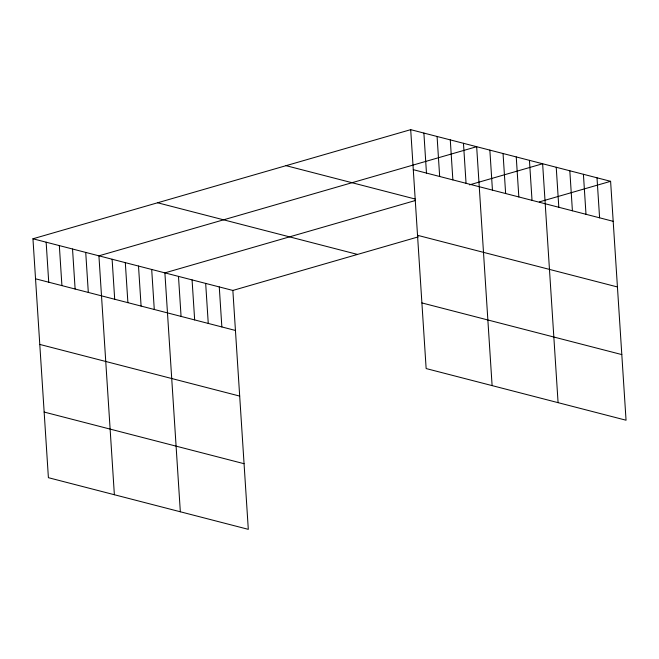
<?xml version="1.0" encoding="UTF-8"?>
<svg xmlns="http://www.w3.org/2000/svg" width="659" height="659" viewBox="0 0 659 659"><rect width="100%" height="100%" fill="white"/><g stroke="black" fill="none" stroke-linecap="round" stroke-linejoin="round"><path stroke-width="0.99" d="M32.95 238.78L232.858 290.438L248.303 529.342L48.395 477.684L32.95 238.78L410.697 129.658L610.605 181.316L626.05 420.22L426.142 368.562L410.697 129.658M415.079 200.6L164.89 272.875L180.335 511.779M469.529 184.866L542.629 163.753L558.082 402.657M232.858 290.438L418.35 236.853M539.367 201.893L610.605 181.316M413.284 169.668L613.191 221.325M286.039 165.664L415.154 199.026M417.526 235.304L617.434 286.962M157.608 202.774L357.516 254.423M421.9 302.926L621.808 354.583M35.537 278.798L235.444 330.456M39.779 344.426L239.687 396.084M44.153 412.056L244.061 463.705M597.005 177.798L599.591 217.816M583.413 174.289L585.999 214.299M569.821 170.772L572.407 210.789M556.229 167.262L558.816 207.272M529.441 160.343L532.027 200.352M516.244 156.933L518.831 196.942M503.048 153.522L505.634 193.532M489.859 150.112L492.446 190.13M492.108 385.606L476.663 146.702L98.916 255.832L114.369 494.736M463.466 143.291L466.053 183.309M450.278 139.881L452.865 179.899M437.082 136.479L439.668 176.488M423.885 133.069L426.472 173.078M219.266 286.929L221.852 326.938M205.674 283.411L208.26 323.429M192.074 279.902L194.66 319.912M178.482 276.385L181.068 316.402M151.694 269.465L154.28 309.483M138.505 266.055L141.092 306.073M125.309 262.644L127.895 302.662M112.112 259.234L114.699 299.252M85.728 252.422L88.314 292.431M72.531 249.011L75.118 289.021M59.335 245.601L61.921 285.611M46.146 242.191L48.733 282.209"/></g></svg>
